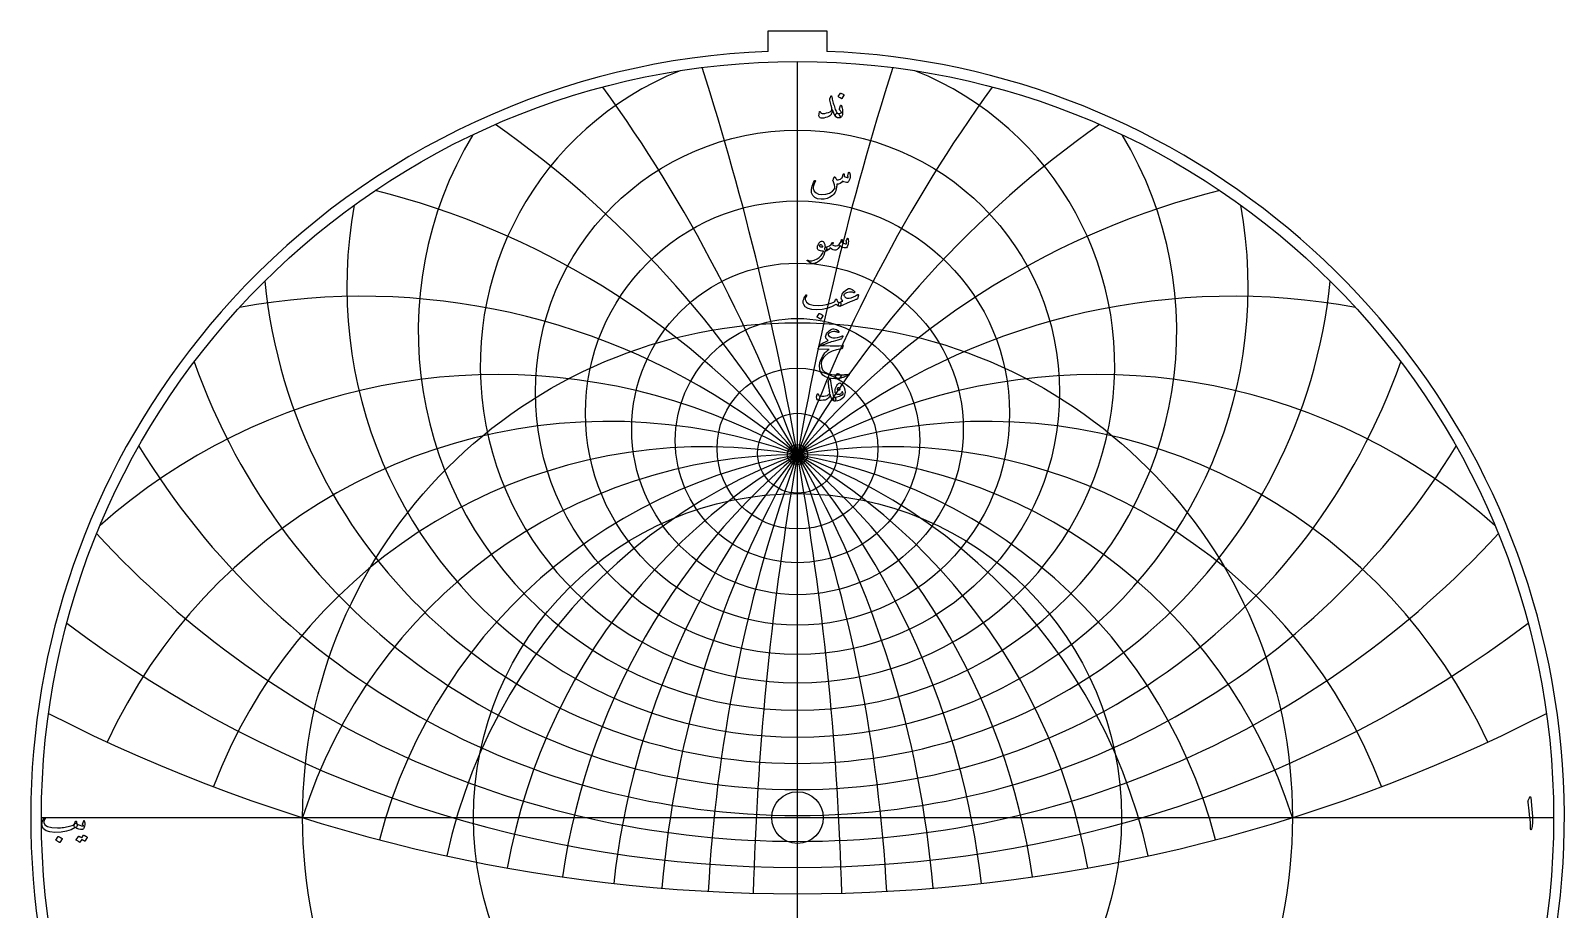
# Model space of a CAD drawing. Header units: millimetres. Extents: x -62 to 62, y -62 to 63.
# Drawn here: x -61.6 to 61.6, y -7.4 to 63.2 of the extents above; entities that cross this region are included whole.
import ezdxf

# ---------------------------------------------------------------- set-up
doc = ezdxf.new("R2010")
doc.units = ezdxf.units.MM
for name, color, linetype in [('CUT_INNER', 6, 'Continuous'), ('CUT_OUTER', 1, 'Continuous'), ('ENGRAVE', 7, 'Continuous'), ('ENGRAVE_FINE', 8, 'Continuous'), ('TEXT', 5, 'Continuous')]:
    doc.layers.add(name, color=color, linetype=linetype)

msp = doc.modelspace()

# ---------------------------------------------------------------- linework, layer by layer
at = {"layer": 'CUT_INNER'}
msp.add_circle((0, 0), 2.075, dxfattribs=at)
at = {"layer": 'CUT_OUTER'}
for points in [[(-2.3625, 63.2325), (2.3625, 63.2325), (2.3625, 61.567)], [(-2.3625, 61.567), (-2.3625, 63.2325)]]:
    msp.add_lwpolyline(points, dxfattribs=at)
for centre, radius, start, end in [((-0.0002, -0.0002), 61.6124, 137.460696, 87.802279), ((-0.0008, 0.0012), 61.6111, 92.196778, 137.461198)]:
    msp.add_arc(centre, radius, start, end, dxfattribs=at)
at = {"layer": 'ENGRAVE'}
for points in [[(0, -60.75), (0, 60.75)], [(-60.75, 0), (60.75, 0)]]:
    msp.add_lwpolyline(points, dxfattribs=at)
for centre, radius in [((0, 0), 60.75), ((0, 34.1759), 21.063), ((0, 32.506), 17.0418), ((0, 31.2339), 13.3205), ((0, 0), 39.7663), ((0, 30.2979), 9.8169), ((0, 29.6561), 6.4651), ((0, 29.2812), 3.2093), ((0, 29.1579), 0.81), ((0, 0), 26.0306)]:
    msp.add_circle(centre, radius, dxfattribs=at)
for centre, radius, start, end in [((0, 36.3326), 25.4911, 111.727785, 68.272215), ((0, 39.1054), 30.4712, 148.848167, 31.151833), ((0, 42.6856), 36.2093, 169.612036, 10.387964), ((0, 47.3655), 43.0103, 185.673784, 354.326216), ((0, 53.6097), 51.3516, 199.307213, 340.692787), ((0, 62.2017), 62.0282, 211.448782, 328.551218), ((0, -12.5383), 41.6961, 17.5, 162.5), ((0, -12.5383), 41.6961, 17.5, 162.5), ((0, 74.5665), 76.4766, 222.588884, 317.411116), ((0, 93.5898), 97.5941, 233.020446, 306.979554), ((0, 126.1226), 132.2432, 242.934522, 297.065478)]:
    msp.add_arc(centre, radius, start, end, dxfattribs=at)
at = {"layer": 'ENGRAVE_FINE'}
for centre, radius, start, end in [((-236.4705, -12.5383), 240.1184, 1.542973, 17.64993), ((-236.4705, -12.5383), 240.1184, 1.542973, 17.64993), ((236.4705, -12.5383), 240.1184, 162.35007, 178.457027), ((236.4705, -12.5383), 240.1184, 162.35007, 178.457027), ((-114.5592, -12.5383), 121.9113, 3.109174, 35.759435), ((-114.5592, -12.5383), 121.9113, 3.109174, 35.759435), ((114.5592, -12.5383), 121.9113, 144.240565, 176.890826), ((114.5592, -12.5383), 121.9113, 144.240565, 176.890826), ((-72.2198, -12.5383), 83.3923, 4.723231, 54.902067), ((-72.2198, -12.5383), 83.3923, 4.723231, 54.902067), ((72.2198, -12.5383), 83.3923, 125.097933, 175.276769), ((72.2198, -12.5383), 83.3923, 125.097933, 175.276769), ((-49.6915, -12.5383), 64.8677, 6.41276, 75.943688), ((-49.6915, -12.5383), 64.8677, 6.41276, 75.943688), ((49.6915, -12.5383), 64.8677, 104.056312, 173.58724), ((49.6915, -12.5383), 64.8677, 104.056312, 173.58724), ((-34.9872, -12.5383), 54.4304, 8.210343, 100.421963), ((-34.9872, -12.5383), 54.4304, 8.210343, 100.421963), ((34.9872, -12.5383), 54.4304, 79.578037, 171.789657), ((34.9872, -12.5383), 54.4304, 79.578037, 171.789657), ((-24.0733, -12.5383), 48.1465, 10.156239, 131.589933), ((-24.0733, -12.5383), 48.1465, 10.156239, 131.589933), ((24.0733, -12.5383), 48.1465, 48.410067, 169.843761), ((24.0733, -12.5383), 48.1465, 48.410067, 169.843761), ((-15.1762, -12.5383), 44.3721, 12.302307, 155.205603), ((-15.1762, -12.5383), 44.3721, 12.302307, 155.205603), ((15.1762, -12.5383), 44.3721, 24.794397, 167.697693), ((15.1762, -12.5383), 44.3721, 24.794397, 167.697693), ((-7.3522, -12.5383), 42.3394, 14.718006, 159.211743), ((-7.3522, -12.5383), 42.3394, 14.718006, 159.211743), ((7.3522, -12.5383), 42.3394, 20.788257, 165.281994), ((7.3522, -12.5383), 42.3394, 20.788257, 165.281994)]:
    msp.add_arc(centre, radius, start, end, dxfattribs=at)
at = {"layer": 'TEXT'}
for points in [[(2.7538, 57.9071), (2.7745, 57.8129), (2.7969, 57.7171), (2.8212, 57.6198), (2.8472, 57.5209), (2.8751, 57.4199), (2.9047, 57.3165), (2.9362, 57.2107), (2.9694, 57.1023), (3.0365, 56.9074), (3.0978, 56.761), (3.1533, 56.6631), (3.2029, 56.6137), (3.2463, 56.5843), (3.2901, 56.5428), (3.3343, 56.4891), (3.379, 56.4233), (3.4212, 56.3418), (3.4329, 56.2805), (3.414, 56.2394), (3.3646, 56.2185), (3.205, 56.2347), (3.0637, 56.3407), (2.9409, 56.5365), (2.8365, 56.8221), (2.8342, 56.8268), (2.8311, 56.8302), (2.827, 56.8322), (2.8221, 56.8329), (2.8185, 56.8322), (2.8149, 56.8302), (2.8113, 56.8268), (2.8077, 56.8221), (2.7976, 56.7758), (2.7853, 56.7269), (2.7707, 56.6752), (2.7538, 56.6209), (2.7354, 56.5695), (2.7161, 56.5266), (2.6959, 56.4922), (2.6748, 56.4664), (2.5989, 56.4002), (2.5041, 56.3416), (2.3905, 56.2906), (2.258, 56.2472), (2.1233, 56.2151), (2.0065, 56.2014), (1.9077, 56.2062), (1.8269, 56.2293), (1.7577, 56.2872), (1.7263, 56.3892), (1.7326, 56.5351), (1.7766, 56.7251), (1.7809, 56.7314), (1.7865, 56.7359), (1.7935, 56.7386), (1.8018, 56.7395), (1.8116, 56.7383), (1.8197, 56.735), (1.826, 56.7293), (1.8305, 56.7215), (1.8476, 56.6817), (1.8664, 56.6487), (1.8871, 56.6225), (1.9095, 56.6029), (1.9796, 56.5769), (2.0748, 56.5706), (2.1952, 56.5841), (2.3407, 56.6173), (2.4958, 56.6671), (2.6164, 56.7233), (2.7024, 56.7857), (2.7538, 56.8544), (2.7624, 56.924), (2.7484, 57.043), (2.7121, 57.2114), (2.6532, 57.4293), (2.6249, 57.544), (2.6083, 57.6367), (2.6034, 57.7075), (2.6101, 57.7562), (2.6784, 57.9502), (2.6858, 57.9706), (2.6937, 57.9852), (2.702, 57.994), (2.7107, 57.9969), (2.7215, 57.9913), (2.7323, 57.9745), (2.7431, 57.9464), (2.7538, 57.9071)], [(3.4472, 58.2161), (3.4517, 58.2206), (3.458, 58.2233), (3.4661, 58.2242), (3.476, 58.2233), (3.5458, 58.195), (3.6116, 58.1604), (3.6734, 58.1195), (3.7311, 58.0724), (3.7367, 58.0652), (3.7391, 58.058), (3.7385, 58.0508), (3.7347, 58.0436), (3.5658, 57.7706), (3.5595, 57.7641), (3.5514, 57.7625), (3.5415, 57.7659), (3.5299, 57.7742), (3.5198, 57.7813), (3.5038, 57.7921), (3.482, 57.8065), (3.4544, 57.8245), (3.4205, 57.846), (3.3799, 57.8712), (3.3325, 57.8999), (3.2784, 57.9322), (3.2712, 57.9376), (3.2676, 57.943), (3.2676, 57.9484), (3.2712, 57.9538)], [(3.4796, 56.7466), (3.4585, 56.7819), (3.4383, 56.8122), (3.4189, 56.8376), (3.4005, 56.858), (3.3873, 56.8755), (3.3799, 56.8957), (3.3783, 56.9186), (3.3826, 56.9442), (3.458, 57.2173), (3.4686, 57.2411), (3.4823, 57.2478), (3.4991, 57.2375), (3.5191, 57.2101), (3.5492, 57.1519), (3.5748, 57.0817), (3.5959, 56.9993), (3.6125, 56.9047), (3.6222, 56.814), (3.626, 56.7251), (3.624, 56.638), (3.6161, 56.5526), (3.6033, 56.4783), (3.5865, 56.4134), (3.5656, 56.3579), (3.5406, 56.3119), (3.5099, 56.2778), (3.4679, 56.2508), (3.4147, 56.2311), (3.3502, 56.2185), (3.2842, 56.216), (3.2227, 56.2266), (3.1657, 56.2502), (3.1131, 56.2868), (3.0725, 56.3332), (3.0511, 56.3865), (3.0491, 56.4464), (3.0664, 56.5131), (3.094, 56.5677), (3.1266, 56.602), (3.1641, 56.6162), (3.2065, 56.6101), (3.3044, 56.5865), (3.3898, 56.5841), (3.4625, 56.6027), (3.5227, 56.6424), (3.524, 56.653), (3.5173, 56.6739), (3.5025, 56.7051), (3.4796, 56.7466)], [(4.0993, 51.8172), (4.1056, 51.8329), (4.1137, 51.8442), (4.1236, 51.8509), (4.1352, 51.8531), (4.1503, 51.8513), (4.1631, 51.8459), (4.1736, 51.837), (4.182, 51.8244), (4.2024, 51.7795), (4.217, 51.7238), (4.2257, 51.6573), (4.2287, 51.5801), (4.2208, 51.4539), (4.1972, 51.334), (4.1579, 51.2204), (4.1029, 51.113), (4.084, 51.0872), (4.0634, 51.0672), (4.0409, 51.0531), (4.0167, 51.0448), (3.9289, 51.0392), (3.8344, 51.0546), (3.7331, 51.0912), (3.6251, 51.149), (3.5341, 51.0243), (3.4266, 50.9415), (3.3024, 50.9004), (3.1616, 50.9011), (3.157, 50.8253), (3.1504, 50.7524), (3.1417, 50.6825), (3.1311, 50.6154), (3.1184, 50.5509), (3.1037, 50.4883), (3.087, 50.4278), (3.0682, 50.3693), (3.0246, 50.2638), (2.9658, 50.1663), (2.8917, 50.077), (2.8023, 49.9957), (2.5933, 49.8565), (2.3721, 49.7586), (2.1388, 49.702), (1.8934, 49.6867), (1.617, 49.7242), (1.3985, 49.8223), (1.2379, 49.9811), (1.1353, 50.2005), (1.1214, 50.2795), (1.1191, 50.3729), (1.1286, 50.4807), (1.1497, 50.6029), (1.1836, 50.7367), (1.2314, 50.8759), (1.2932, 51.0205), (1.3688, 51.1705), (1.3749, 51.1799), (1.3823, 51.1867), (1.3911, 51.1907), (1.4012, 51.1921), (1.4113, 51.1912), (1.42, 51.1885), (1.4274, 51.184), (1.4335, 51.1777), (1.4375, 51.1685), (1.4389, 51.1588), (1.4375, 51.1487), (1.4335, 51.1382), (1.3374, 50.9386), (1.2754, 50.7744), (1.2476, 50.6457), (1.2539, 50.5526), (1.3446, 50.3471), (1.4874, 50.1978), (1.6823, 50.1046), (1.9293, 50.0675), (2.2747, 50.0895), (2.567, 50.1771), (2.8064, 50.3303), (2.9928, 50.549), (2.9921, 50.6931), (2.9685, 50.8454), (2.922, 51.0057), (2.8526, 51.1741), (2.8439, 51.1912), (2.8392, 51.2064), (2.8385, 51.2199), (2.8419, 51.2316), (2.8612, 51.2717), (2.8796, 51.3093), (2.8971, 51.3444), (2.9137, 51.3771), (2.9294, 51.4068), (2.9443, 51.4332), (2.9582, 51.4562), (2.9712, 51.4759), (2.9786, 51.4842), (2.9865, 51.4876), (2.9948, 51.486), (3.0035, 51.4795), (3.008, 51.4745), (3.0143, 51.4669), (3.0224, 51.4566), (3.0323, 51.4436), (3.0435, 51.4278), (3.0556, 51.4094), (3.0687, 51.3883), (3.0826, 51.3645), (3.1109, 51.3187), (3.1347, 51.2855), (3.154, 51.2648), (3.1688, 51.2567), (3.2622, 51.2489), (3.3556, 51.2648), (3.449, 51.3046), (3.5424, 51.3681), (3.5764, 51.4103), (3.6098, 51.4795), (3.6428, 51.5756), (3.6754, 51.6986), (3.6785, 51.7103), (3.6844, 51.7202), (3.6929, 51.7283), (3.7041, 51.7346), (3.7147, 51.7386), (3.7248, 51.74), (3.7344, 51.7386), (3.7436, 51.7346), (3.7573, 51.7121), (3.7625, 51.6699), (3.7591, 51.6079), (3.7472, 51.5262), (3.8198, 51.4817), (3.8972, 51.4525), (3.9796, 51.4386), (4.067, 51.44), (4.0659, 51.4662), (4.0625, 51.4876), (4.0569, 51.504), (4.049, 51.5154), (4.04, 51.5262), (4.0346, 51.537), (4.0329, 51.5478), (4.0346, 51.5585)], [(2.2006, 45.4801), (2.1163, 45.1844), (1.9751, 44.9367), (1.7768, 44.7371), (1.5215, 44.5855), (1.4858, 44.5701), (1.4506, 44.5563), (1.4158, 44.5441), (1.3814, 44.5334), (1.3477, 44.5246), (1.3149, 44.5177), (1.2831, 44.5129), (1.2521, 44.5101), (1.1748, 44.5211), (1.0724, 44.5613), (0.9449, 44.6307), (0.7922, 44.7292), (0.7758, 44.7434), (0.7662, 44.7571), (0.7632, 44.7703), (0.7671, 44.7831), (0.7756, 44.793), (0.7868, 44.7975), (0.8007, 44.7966), (0.8173, 44.7903), (0.9761, 44.7389), (1.1542, 44.7391), (1.3515, 44.791), (1.5682, 44.8945), (1.7452, 45.0146), (1.8916, 45.1559), (2.0074, 45.3182), (2.0928, 45.5017), (2.0921, 45.5082), (2.0901, 45.5133), (2.0867, 45.5172), (2.082, 45.5196), (1.9583, 45.5268), (1.853, 45.5412), (1.7661, 45.5627), (1.6976, 45.5915), (1.6446, 45.6359), (1.6113, 45.6975), (1.5979, 45.7761), (1.6042, 45.8717), (1.6062, 45.8844), (1.6087, 45.8973), (1.6116, 45.9105), (1.6149, 45.9238), (1.6188, 45.9376), (1.623, 45.9521), (1.6277, 45.9673), (1.6329, 45.9831), (1.6751, 46.0857), (1.7263, 46.1708), (1.7865, 46.2384), (1.8557, 46.2885), (1.9264, 46.3159), (1.9913, 46.3154), (2.0503, 46.2871), (2.1036, 46.231), (2.15, 46.1529), (2.1853, 46.0621), (2.2093, 45.9588), (2.2221, 45.843), (2.2292, 45.8431), (2.236, 45.8434), (2.2427, 45.844), (2.2491, 45.8448), (2.2555, 45.8456), (2.2621, 45.8461), (2.2689, 45.8465), (2.276, 45.8466), (2.3003, 45.8414), (2.3191, 45.8259), (2.3326, 45.8001), (2.3407, 45.7639), (2.344, 45.7242), (2.3434, 45.684), (2.3387, 45.6434), (2.3299, 45.6023), (2.3184, 45.5661), (2.3056, 45.5403), (2.2915, 45.5248), (2.276, 45.5196), (2.2077, 45.5196), (2.2073, 45.5131), (2.2059, 45.5044), (2.2037, 45.4934), (2.2006, 45.4801)], [(2.0281, 45.8825), (1.9904, 45.9483), (1.9491, 45.9948), (1.9042, 46.0219), (1.8557, 46.0298), (1.8267, 46.0222), (1.8009, 46.01), (1.7782, 45.9934), (1.7586, 45.9723), (1.7524, 45.9611), (1.7515, 45.949), (1.756, 45.9359), (1.7658, 45.922), (1.8029, 45.8895), (1.8565, 45.8672), (1.9268, 45.8553), (2.0137, 45.8538), (2.0227, 45.8556), (2.0281, 45.8609), (2.0299, 45.8699), (2.0281, 45.8825)], [(4.0149, 46.5436), (4.0227, 46.549), (4.032, 46.5472), (4.0425, 46.5382), (4.0544, 46.522), (4.0672, 46.4946), (4.0769, 46.4555), (4.0834, 46.4048), (4.0867, 46.3424), (4.0879, 46.2714), (4.084, 46.2023), (4.0753, 46.1349), (4.0616, 46.0693), (4.0216, 45.9418), (3.9772, 45.8502), (3.9282, 45.7945), (3.8748, 45.7747), (3.7484, 45.7821), (3.6314, 45.8151), (3.5238, 45.8737), (3.4257, 45.9579), (3.3583, 45.8252), (3.2784, 45.7217), (3.1859, 45.6474), (3.0808, 45.6023), (2.9705, 45.5924), (2.8589, 45.6202), (2.746, 45.6858), (2.6317, 45.7891), (2.5392, 45.6712), (2.4485, 45.587), (2.3595, 45.5365), (2.2724, 45.5196), (2.2549, 45.5295), (2.2383, 45.5592), (2.2226, 45.6086), (2.2077, 45.6777), (2.2024, 45.746), (2.2113, 45.7963), (2.2347, 45.8286), (2.2724, 45.843), (2.4381, 45.8805), (2.5832, 45.9535), (2.7076, 46.0619), (2.8113, 46.2058), (2.8169, 46.2137), (2.823, 46.2193), (2.8295, 46.2227), (2.8365, 46.2238), (2.845, 46.2229), (2.8526, 46.2202), (2.8594, 46.2157), (2.8652, 46.2094), (2.8686, 46.1901), (2.8607, 46.1573), (2.8416, 46.1111), (2.8113, 46.0514), (2.8511, 46.0053), (2.9128, 45.9714), (2.9966, 45.9496), (3.1023, 45.94), (3.2341, 45.9676), (3.3493, 46.0576), (3.4479, 46.2101), (3.5299, 46.425), (3.5339, 46.436), (3.5389, 46.4439), (3.5447, 46.4486), (3.5514, 46.4502), (3.5615, 46.4493), (3.5703, 46.4466), (3.5777, 46.4421), (3.5838, 46.4358), (3.5883, 46.4268), (3.5909, 46.4178), (3.5918, 46.4088), (3.5909, 46.3999), (3.555, 46.249), (3.597, 46.2117), (3.6475, 46.1789), (3.7066, 46.1506), (3.7742, 46.1268), (3.84, 46.1113), (3.89, 46.1079), (3.9244, 46.1167), (3.943, 46.1376), (3.9491, 46.1695), (3.9457, 46.2148), (3.9329, 46.2737), (3.9107, 46.346), (3.9145, 46.3664), (3.9332, 46.4061), (3.9666, 46.4652), (4.0149, 46.5436)], [(0.6611, 41.9927), (0.6739, 42.0066), (0.6871, 42.0124), (0.7008, 42.0102), (0.715, 41.9998), (0.7257, 41.9864), (0.7293, 41.9711), (0.7257, 41.954), (0.715, 41.9352), (0.6602, 41.8503), (0.6251, 41.7717), (0.6099, 41.6994), (0.6144, 41.6334), (0.7269, 41.4165), (0.9458, 41.2651), (1.2712, 41.1794), (1.703, 41.1591), (2.0234, 41.1827), (2.3308, 41.2319), (2.6252, 41.3067), (2.9065, 41.407), (2.9562, 41.4365), (2.9972, 41.4816), (3.0298, 41.5424), (3.0538, 41.619), (3.0619, 41.6408), (3.0754, 41.6558), (3.0942, 41.6642), (3.1185, 41.6657), (3.1358, 41.6583), (3.1481, 41.6433), (3.1556, 41.6206), (3.158, 41.5903), (3.1749, 41.5153), (3.2218, 41.4591), (3.2988, 41.4219), (3.4059, 41.4035), (3.4445, 41.3949), (3.4706, 41.3729), (3.4841, 41.3374), (3.485, 41.2885), (3.4719, 41.1973), (3.4544, 41.1322), (3.4324, 41.0931), (3.4059, 41.0801), (3.3271, 41.0904), (3.2523, 41.1214), (3.1816, 41.1731), (3.1149, 41.2454), (3.1093, 41.2483), (3.0996, 41.2463), (3.0859, 41.2393), (3.0682, 41.2274), (2.7332, 41.0388), (2.3676, 40.9041), (1.9715, 40.8232), (1.5449, 40.7963), (1.1506, 40.8232), (0.8443, 40.9041), (0.626, 41.0388), (0.4958, 41.2274), (0.4662, 41.3327), (0.4563, 41.4403), (0.4662, 41.5501), (0.4958, 41.6621), (0.5358, 41.7663), (0.5766, 41.8561), (0.6184, 41.9316), (0.6611, 41.9927)], [(4.8897, 41.9819), (4.8179, 41.6945), (4.8098, 41.6805), (4.7963, 41.6675), (4.7774, 41.6554), (4.7532, 41.6442), (4.6994, 41.6252), (4.6423, 41.6042), (4.5818, 41.5812), (4.5179, 41.5561), (4.4506, 41.5293), (4.38, 41.5009), (4.306, 41.4709), (4.2287, 41.4394), (3.4023, 41.0801), (3.3646, 41.0884), (3.3341, 41.1133), (3.3107, 41.1549), (3.2945, 41.213), (3.2918, 41.2748), (3.3089, 41.3271), (3.3457, 41.37), (3.4023, 41.4035), (3.4094, 41.4067), (3.4234, 41.4129), (3.4444, 41.422), (3.4724, 41.434), (3.5071, 41.4487), (3.5483, 41.4659), (3.596, 41.4855), (3.6502, 41.5076), (3.5804, 41.5793), (3.5362, 41.6576), (3.5175, 41.7427), (3.5245, 41.8346), (3.5936, 42.0531), (3.7113, 42.2379), (3.8775, 42.389), (4.0921, 42.5064), (4.1391, 42.5174), (4.1936, 42.5145), (4.2558, 42.4977), (4.3257, 42.4669), (4.3982, 42.4249), (4.4649, 42.378), (4.5257, 42.3261), (4.5807, 42.2693), (4.5962, 42.2484), (4.6032, 42.2289), (4.6016, 42.2107), (4.5915, 42.1939), (4.5763, 42.1808), (4.5592, 42.1741), (4.5403, 42.1736), (4.5197, 42.1795), (4.4121, 42.2134), (4.2978, 42.2289), (4.1768, 42.226), (4.049, 42.2046), (3.9334, 42.1701), (3.8415, 42.1238), (3.7735, 42.0659), (3.7293, 41.9963), (3.7248, 41.9653), (3.7365, 41.9298), (3.7643, 41.8898), (3.8083, 41.8454), (3.8586, 41.8049), (3.9089, 41.7735), (3.9592, 41.7511), (4.0095, 41.7376), (4.1602, 41.7338), (4.3212, 41.7654), (4.4925, 41.8326), (4.6742, 41.9352), (4.6937, 41.9475), (4.7128, 41.9594), (4.7314, 41.9709), (4.7496, 41.9819), (4.7671, 41.9922), (4.7837, 42.0016), (4.7995, 42.0102), (4.8143, 42.0178), (4.8554, 42.0371), (4.8816, 42.0376), (4.8931, 42.0192), (4.8897, 41.9819)], [(1.7497, 40.5017), (1.7542, 40.5062), (1.7604, 40.5089), (1.7685, 40.5098), (1.7784, 40.5089), (1.8482, 40.4806), (1.914, 40.446), (1.9758, 40.4051), (2.0335, 40.358), (2.0391, 40.3508), (2.0416, 40.3436), (2.0409, 40.3364), (2.0371, 40.3292), (1.8682, 40.0562), (1.8619, 40.0497), (1.8539, 40.0481), (1.844, 40.0515), (1.8323, 40.0598), (1.8222, 40.067), (1.8063, 40.0777), (1.7845, 40.0921), (1.7569, 40.1101), (1.7229, 40.1316), (1.6823, 40.1568), (1.6349, 40.1855), (1.5808, 40.2178), (1.5736, 40.2232), (1.57, 40.2286), (1.57, 40.234), (1.5736, 40.2394)], [(3.6448, 38.7103), (3.6478, 38.685), (3.6314, 38.6376), (3.5957, 38.5682), (3.5406, 38.4768), (3.529, 38.462), (3.5155, 38.4499), (3.5002, 38.4404), (3.4832, 38.4337), (3.2532, 38.3704), (3.0484, 38.3133), (2.8688, 38.2626), (2.7143, 38.2181), (2.585, 38.1802), (2.4808, 38.149), (2.4017, 38.1245), (2.3479, 38.1068), (1.9131, 37.9128), (1.8826, 37.9105), (1.8592, 37.9145), (1.8431, 37.9249), (1.8341, 37.9415), (1.8339, 37.9476), (1.8368, 37.955), (1.8429, 37.9637), (1.8521, 37.9738), (1.9405, 38.0569), (2.073, 38.1445), (2.2495, 38.2365), (2.47, 38.3331), (2.4101, 38.3843), (2.3595, 38.4337), (2.3184, 38.4813), (2.2868, 38.5271), (2.2672, 38.5772), (2.2625, 38.6376), (2.2726, 38.7083), (2.2976, 38.7894), (2.338, 38.8738), (2.3946, 38.9582), (2.4673, 39.0427), (2.5562, 39.1271), (2.653, 39.2001), (2.7458, 39.2501), (2.8344, 39.2773), (2.9191, 39.2816), (3.0338, 39.2585), (3.1374, 39.2106), (3.2297, 39.1381), (3.3107, 39.0409), (3.3179, 39.0287), (3.3215, 39.0175), (3.3215, 39.0072), (3.3179, 38.9978), (3.31, 38.989), (3.3008, 38.9843), (3.2903, 38.9836), (3.2784, 38.987), (3.2255, 39.0038), (3.1746, 39.0184), (3.1258, 39.0308), (3.079, 39.0409), (3.0344, 39.0485), (2.9923, 39.0534), (2.9527, 39.0557), (2.9155, 39.0552), (2.7608, 39.0371), (2.6308, 38.9933), (2.5255, 38.9239), (2.4449, 38.8289), (2.5306, 38.716), (2.6263, 38.6322), (2.7318, 38.5776), (2.8472, 38.5523), (3.019, 38.5505), (3.2038, 38.5774), (3.4017, 38.6331), (3.6125, 38.7175), (3.6213, 38.7198), (3.6296, 38.7193), (3.6374, 38.7162), (3.6448, 38.7103)], [(2.1538, 37.9235), (2.6148, 37.9074), (3.0134, 37.9056), (3.3496, 37.9181), (3.6233, 37.9451), (3.6317, 37.9461), (3.639, 37.9455), (3.6452, 37.9434), (3.6502, 37.9397), (3.6539, 37.9346), (3.6561, 37.9285), (3.6566, 37.9212), (3.6556, 37.9128), (3.6485, 37.88), (3.6417, 37.8499), (3.6351, 37.8225), (3.6287, 37.7978), (3.6225, 37.7758), (3.6165, 37.7565), (3.6108, 37.7398), (3.6053, 37.7259), (3.5936, 37.7037), (3.5802, 37.6873), (3.5649, 37.6768), (3.5478, 37.672), (3.1329, 37.5968), (2.7718, 37.4789), (2.4646, 37.3184), (2.2113, 37.1152), (2.0833, 36.969), (1.9904, 36.8143), (1.9324, 36.651), (1.9095, 36.4792), (1.9315, 36.2096), (2.0191, 35.9897), (2.1723, 35.8198), (2.391, 35.6996), (2.5044, 35.6632), (2.629, 35.6332), (2.7648, 35.6094), (2.9119, 35.5918), (3.07, 35.5804), (3.2389, 35.5748), (3.4185, 35.575), (3.6089, 35.5811), (3.6766, 35.5849), (3.7432, 35.5891), (3.8086, 35.5939), (3.873, 35.599), (3.9357, 35.6046), (3.9965, 35.6107), (4.0552, 35.6172), (4.1119, 35.6242), (4.1292, 35.6251), (4.1415, 35.6206), (4.1489, 35.6107), (4.1514, 35.5954), (4.1501, 35.5777), (4.146, 35.564), (4.1393, 35.5543), (4.1299, 35.5487), (4.0284, 35.5058), (3.9323, 35.467), (3.8415, 35.4322), (3.7562, 35.4014), (3.6765, 35.3745), (3.6026, 35.3511), (3.5346, 35.3314), (3.4724, 35.3152), (3.4139, 35.3033), (3.357, 35.2927), (3.3016, 35.2835), (3.2478, 35.2757), (3.1954, 35.2696), (3.1441, 35.2658), (3.0939, 35.2642), (3.0448, 35.2649), (2.7098, 35.2909), (2.4305, 35.3475), (2.2068, 35.4347), (2.0389, 35.5523), (1.9156, 35.6994), (1.8296, 35.8712), (1.7809, 36.0677), (1.7694, 36.2888), (1.8047, 36.5632), (1.8889, 36.8295), (2.022, 37.0878), (2.2041, 37.3379), (2.2753, 37.4136), (2.3559, 37.4861), (2.446, 37.5555), (2.5455, 37.6217), (1.676, 37.6289), (1.6551, 37.6379), (1.6464, 37.6541), (1.6497, 37.6774), (1.6652, 37.708), (1.6944, 37.7524), (1.7209, 37.7924), (1.7447, 37.8279), (1.7658, 37.8589), (1.7842, 37.8851), (1.8, 37.9065), (1.813, 37.9229), (1.8233, 37.9343), (1.8467, 37.9363), (1.9095, 37.9352), (2.0119, 37.9309), (2.1538, 37.9235)], [(2.9892, 33.779), (3.0152, 33.7665), (3.0359, 33.7467), (3.0511, 33.7198), (3.061, 33.6856), (3.0675, 33.6434), (3.0691, 33.603), (3.0657, 33.5644), (3.0574, 33.5275), (3.0451, 33.4961), (3.0296, 33.4736), (3.0109, 33.4602), (2.9892, 33.4557), (2.8816, 33.4855), (2.7925, 33.5608), (2.7217, 33.6814), (2.6694, 33.8473), (2.6627, 33.8759), (2.6568, 33.9007), (2.6519, 33.9217), (2.6479, 33.9389), (2.6447, 33.9523), (2.6425, 33.9618), (2.6411, 33.9675), (2.6407, 33.9694), (2.6353, 33.98), (2.6299, 33.9829), (2.6245, 33.9782), (2.6191, 33.9659), (2.558, 33.828), (2.4898, 33.7198), (2.4143, 33.6412), (2.3317, 33.5922), (2.2118, 33.5545), (2.0712, 33.5311), (1.91, 33.5222), (1.7281, 33.5275), (1.6066, 33.565), (1.5404, 33.656), (1.5294, 33.8004), (1.5736, 33.9982), (1.5837, 34.022), (1.5961, 34.0395), (1.6107, 34.0507), (1.6275, 34.0557), (1.6441, 34.0541), (1.6581, 34.0458), (1.6693, 34.0307), (1.6778, 34.009), (1.696, 33.9625), (1.7182, 33.9272), (1.7445, 33.9032), (1.7748, 33.8904), (1.9448, 33.8644), (2.1062, 33.8617), (2.2592, 33.8823), (2.4035, 33.9263), (2.4662, 33.9591), (2.5176, 34.0036), (2.5578, 34.0597), (2.5868, 34.1275), (2.585, 34.1596), (2.576, 34.2344), (2.5598, 34.3518), (2.5365, 34.512), (2.5246, 34.5976), (2.514, 34.675), (2.5048, 34.744), (2.497, 34.8048), (2.4902, 34.8567), (2.4844, 34.8995), (2.4794, 34.9331), (2.4754, 34.9575), (2.472, 34.9947), (2.4727, 35.0275), (2.4774, 35.0558), (2.4862, 35.0796), (2.5001, 35.1091), (2.5131, 35.1366), (2.5252, 35.1621), (2.5365, 35.1856), (2.5466, 35.207), (2.5553, 35.2265), (2.5627, 35.2439), (2.5688, 35.2592), (2.5751, 35.2716), (2.5832, 35.2799), (2.5931, 35.2842), (2.6047, 35.2844), (2.6175, 35.2795), (2.6272, 35.2718), (2.6337, 35.2615), (2.6371, 35.2485), (2.659, 35.0647), (2.6815, 34.8905), (2.7048, 34.7261), (2.7287, 34.5712), (2.7531, 34.4261), (2.7776, 34.2905), (2.8025, 34.1647), (2.8275, 34.0485), (2.8578, 33.94), (2.8949, 33.859), (2.9386, 33.8053), (2.9892, 33.779)], [(3.4023, 34.9251), (3.427, 34.9215), (3.4544, 34.9107), (3.4845, 34.8928), (3.5173, 34.8676), (3.6576, 34.7181), (3.7553, 34.5497), (3.8103, 34.3624), (3.8227, 34.1563), (3.8117, 34.0489), (3.7894, 33.9533), (3.756, 33.8693), (3.7113, 33.797), (3.5665, 33.6477), (3.3978, 33.541), (3.2054, 33.477), (2.9892, 33.4557), (2.9674, 33.4608), (2.9487, 33.4763), (2.9332, 33.5022), (2.9209, 33.5383), (2.9163, 33.5583), (2.9133, 33.5787), (2.9118, 33.5996), (2.9119, 33.621), (2.9132, 33.6421), (2.9151, 33.6623), (2.9176, 33.6816), (2.9209, 33.7), (2.9306, 33.7319), (2.9452, 33.7557), (2.9647, 33.7714), (2.9892, 33.779), (3.1998, 33.8073), (3.3826, 33.8599), (3.5375, 33.9367), (3.6646, 34.0377), (3.6585, 34.0882), (3.6511, 34.1284), (3.6424, 34.1583), (3.6323, 34.1778), (3.6201, 34.1947), (3.6089, 34.2057), (3.5986, 34.2108), (3.5891, 34.2102), (3.5826, 34.2079), (3.5775, 34.2048), (3.5737, 34.2007), (3.5712, 34.1958), (3.5366, 34.1248), (3.4939, 34.07), (3.4432, 34.0314), (3.3844, 34.009), (3.2135, 33.9957), (3.096, 34.0422), (3.032, 34.1484), (3.0215, 34.3144), (3.0359, 34.4096), (3.0646, 34.5084), (3.1077, 34.6108), (3.1652, 34.7167), (3.2258, 34.8079), (3.2856, 34.873), (3.3444, 34.9121), (3.4023, 34.9251)], [(3.2119, 35.6832), (3.2164, 35.6877), (3.2227, 35.6904), (3.2308, 35.6913), (3.2407, 35.6904), (3.3105, 35.6621), (3.3763, 35.6275), (3.438, 35.5866), (3.4957, 35.5395), (3.5014, 35.5323), (3.5038, 35.5251), (3.5031, 35.5179), (3.4993, 35.5107), (3.3305, 35.2377), (3.3242, 35.2312), (3.3161, 35.2296), (3.3062, 35.233), (3.2945, 35.2413), (3.2844, 35.2485), (3.2685, 35.2592), (3.2467, 35.2736), (3.2191, 35.2916), (3.1852, 35.3131), (3.1445, 35.3383), (3.0972, 35.367), (3.0431, 35.3994), (3.0359, 35.4047), (3.0323, 35.4101), (3.0323, 35.4155), (3.0359, 35.4209)], [(3.2838, 34.5371), (3.2481, 34.527), (3.22, 34.5003), (3.1996, 34.4569), (3.1868, 34.397), (3.187, 34.3876), (3.1877, 34.3808), (3.1888, 34.3768), (3.1904, 34.3754), (3.2265, 34.3667), (3.2631, 34.362), (3.3002, 34.3613), (3.3377, 34.3646), (3.3707, 34.3716), (3.3978, 34.3817), (3.4192, 34.395), (3.4347, 34.4114), (3.3942, 34.4691), (3.3556, 34.5093), (3.3188, 34.5319), (3.2838, 34.5371)], [(58.8058, 1.6001), (58.8425, 1.671), (58.872, 1.6959), (58.8942, 1.6748), (58.9093, 1.6077), (58.9975, 0.6688), (59.0499, 0.0925), (59.0617, -0.3678), (59.0327, -0.7122), (58.963, -0.9407), (58.9503, -0.9594), (58.939, -0.9695), (58.9292, -0.9709), (58.9208, -0.9637), (58.9141, -0.9525), (58.9093, -0.9379), (58.9064, -0.9199), (58.9055, -0.8986), (58.9055, -0.7326), (58.8978, -0.5565), (58.8825, -0.3704), (58.8595, -0.1743), (58.8545, -0.123), (58.8394, 0.0154), (58.8142, 0.241), (58.779, 0.5539), (58.6947, 1.2475), (58.6928, 1.2844), (58.6947, 1.3184), (58.7005, 1.3495), (58.71, 1.3778)], [(-57.9436, -0.4617), (-57.9399, -0.4636), (-57.9364, -0.4655), (-57.9332, -0.4674), (-57.9302, -0.4694), (-57.9272, -0.4715), (-57.924, -0.4741), (-57.9205, -0.4773), (-57.9168, -0.4809), (-57.8859, -0.5173), (-57.8737, -0.569), (-57.8801, -0.6361), (-57.9053, -0.7185), (-57.9285, -0.7685), (-57.9522, -0.7999), (-57.9764, -0.8126), (-58.0011, -0.8066), (-58.0135, -0.8006), (-58.0241, -0.798), (-58.0327, -0.7987), (-58.0394, -0.8028), (-58.3536, -0.9747), (-58.7292, -1.0959), (-59.1661, -1.1663), (-59.6643, -1.186), (-60.0671, -1.1515), (-60.3713, -1.0595), (-60.5768, -0.9101), (-60.6837, -0.7031), (-60.7002, -0.6054), (-60.7038, -0.5077), (-60.6944, -0.41), (-60.6722, -0.3122), (-60.6417, -0.2258), (-60.6041, -0.1465), (-60.5593, -0.0744), (-60.5074, -0.0095), (-60.4976, -0.0013), (-60.4873, 0.0039), (-60.4765, 0.0063), (-60.4652, 0.0058), (-60.4547, 0.0013), (-60.4461, -0.0047), (-60.4393, -0.0121), (-60.4346, -0.021), (-60.4324, -0.0296), (-60.4336, -0.0401), (-60.4382, -0.0526), (-60.4461, -0.067), (-60.5016, -0.1484), (-60.538, -0.2279), (-60.5553, -0.3055), (-60.5534, -0.3812), (-60.4623, -0.5709), (-60.2506, -0.707), (-59.9182, -0.7894), (-59.465, -0.8181), (-59.3406, -0.8162), (-59.2164, -0.8104), (-59.0924, -0.8008), (-58.9687, -0.7874), (-58.846, -0.7702), (-58.7249, -0.7491), (-58.6055, -0.7242), (-58.4878, -0.6955), (-58.3735, -0.6629), (-58.2799, -0.6303), (-58.2068, -0.5977), (-58.1544, -0.5652), (-58.1341, -0.5479), (-58.1156, -0.5268), (-58.0987, -0.5019), (-58.0835, -0.4732), (-58.0692, -0.4411), (-58.0552, -0.4061), (-58.0414, -0.3683), (-58.0279, -0.3276), (-58.0226, -0.3151), (-58.0145, -0.3046), (-58.0035, -0.2959), (-57.9896, -0.2892), (-57.9747, -0.2856), (-57.9608, -0.2864), (-57.9479, -0.2914), (-57.9359, -0.3007), (-57.9263, -0.3137), (-57.9206, -0.3295), (-57.9187, -0.3482), (-57.9206, -0.3697)], [(-58.0586, -0.7683), (-58.1002, -0.7288), (-58.1218, -0.6792), (-58.1232, -0.6195), (-58.1045, -0.5498), (-58.0641, -0.4873), (-58.0269, -0.4492), (-57.9932, -0.4356), (-57.9628, -0.4464), (-57.819, -0.5415), (-57.6753, -0.6083), (-57.5316, -0.6468), (-57.3879, -0.6571), (-57.3829, -0.6562), (-57.3793, -0.6533), (-57.3771, -0.6485), (-57.3764, -0.6418), (-57.38, -0.6291), (-57.3908, -0.6102), (-57.4088, -0.585), (-57.4339, -0.5537), (-57.4387, -0.5441), (-57.4416, -0.5345), (-57.4425, -0.5249), (-57.4416, -0.5153), (-57.3496, -0.2509), (-57.3453, -0.2409), (-57.34, -0.2337), (-57.3338, -0.2294), (-57.3266, -0.2279), (-57.3194, -0.2291), (-57.3132, -0.2327), (-57.3079, -0.2387), (-57.3036, -0.2471), (-57.2749, -0.3331), (-57.2576, -0.4186), (-57.2519, -0.5036), (-57.2576, -0.5882), (-57.2763, -0.6933), (-57.3017, -0.7788), (-57.3338, -0.8447), (-57.3726, -0.8909), (-57.402, -0.9163), (-57.4291, -0.935), (-57.4538, -0.947), (-57.4761, -0.9522), (-57.6044, -0.9551), (-57.7443, -0.9254), (-57.8957, -0.8631), (-58.0586, -0.7683)], [(-59.396, -1.5271), (-59.3912, -1.5223), (-59.3845, -1.5194), (-59.3759, -1.5184), (-59.3654, -1.5194), (-59.2909, -1.5496), (-59.2207, -1.5865), (-59.1548, -1.6301), (-59.0933, -1.6804), (-59.0873, -1.688), (-59.0846, -1.6957), (-59.0854, -1.7033), (-59.0894, -1.711), (-59.2696, -2.0023), (-59.2763, -2.0092), (-59.2849, -2.0109), (-59.2954, -2.0073), (-59.3079, -1.9984), (-59.3187, -1.9908), (-59.3357, -1.9793), (-59.3589, -1.9639), (-59.3884, -1.9448), (-59.4245, -1.9218), (-59.4679, -1.895), (-59.5184, -1.8643), (-59.5761, -1.8298), (-59.5838, -1.8241), (-59.5876, -1.8183), (-59.5876, -1.8126), (-59.5838, -1.8068)], [(-57.3764, -1.4198), (-57.3716, -1.415), (-57.3649, -1.4121), (-57.3563, -1.4111), (-57.3458, -1.4121), (-57.308, -1.4262), (-57.2715, -1.4418), (-57.2362, -1.4588), (-57.202, -1.4772), (-57.1689, -1.4974), (-57.1364, -1.5194), (-57.1047, -1.5433), (-57.0737, -1.5692), (-57.0677, -1.5771), (-57.065, -1.5855), (-57.0658, -1.5944), (-57.0698, -1.6037), (-57.2538, -1.895), (-57.2588, -1.8988), (-57.2662, -1.8988), (-57.2761, -1.895), (-57.2883, -1.8873), (-57.2967, -1.8802), (-57.3103, -1.8705), (-57.3292, -1.8582), (-57.3534, -1.8432), (-57.3831, -1.8254), (-57.4186, -1.8044), (-57.4598, -1.7803), (-57.5067, -1.7532), (-57.6523, -1.9793), (-57.659, -1.9862), (-57.6677, -1.9879), (-57.6782, -1.9843), (-57.6907, -1.9754), (-57.7014, -1.9678), (-57.7184, -1.9563), (-57.7417, -1.9409), (-57.7711, -1.9218), (-57.8073, -1.8988), (-57.8507, -1.872), (-57.9012, -1.8413), (-57.9589, -1.8068), (-57.9649, -1.8011), (-57.9675, -1.7953), (-57.9668, -1.7896), (-57.9628, -1.7838), (-57.775, -1.5041), (-57.7702, -1.4993), (-57.7635, -1.4964), (-57.7549, -1.4954), (-57.7443, -1.4964), (-57.7122, -1.5068), (-57.6811, -1.5189), (-57.6509, -1.5327), (-57.6217, -1.5481), (-57.5934, -1.565), (-57.5661, -1.5831), (-57.5398, -1.6024), (-57.5144, -1.6229)]]:
    msp.add_lwpolyline(points, close=True, dxfattribs=at)

doc.saveas('drawing.dxf')
